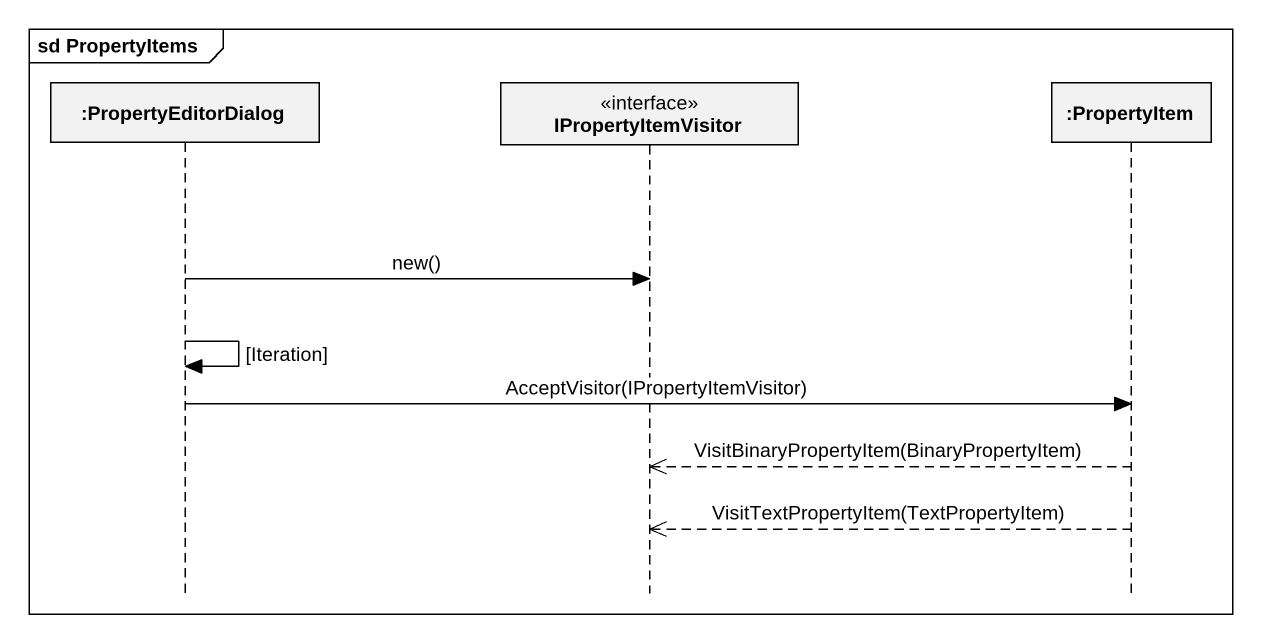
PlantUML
@startuml
mainframe sd PropertyItems
hide footbox
participant ":PropertyEditorDialog" as PropertyEditorDialog
participant IPropertyItemVisitor <<interface>>
participant ":PropertyItem" as PropertyItem

PropertyEditorDialog -> IPropertyItemVisitor : new()
PropertyEditorDialog -> PropertyEditorDialog : [Iteration]
PropertyEditorDialog -> PropertyItem : AcceptVisitor(IPropertyItemVisitor)
PropertyItem -->> IPropertyItemVisitor : VisitBinaryPropertyItem(BinaryPropertyItem)
PropertyItem -->> IPropertyItemVisitor : VisitTextPropertyItem(TextPropertyItem)
@enduml
